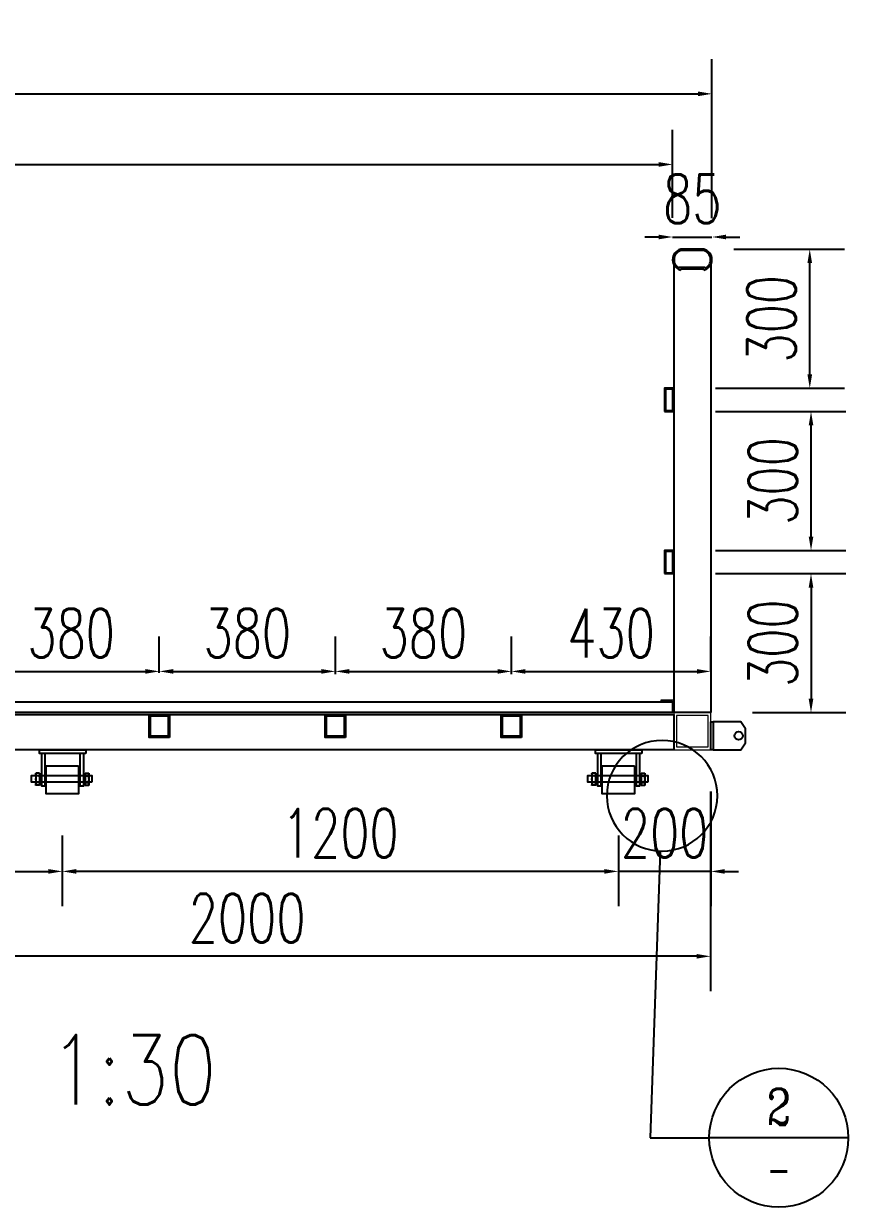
# Model space of a CAD drawing. Header units: millimetres. Extents: x -1471591 to 944464, y -468930 to 547002.
# Drawn here: x -596235 to -594455, y 160622 to 163176 of the extents above; entities that cross this region are included whole.
import ezdxf
from ezdxf.enums import TextEntityAlignment as Align

# ---------------------------------------------------------------- set-up
doc = ezdxf.new("R2010")
doc.units = ezdxf.units.MM
doc.header["$LTSCALE"] = 10
doc.header["$PDMODE"] = 35
for name, color, linetype in [('DIM_IDEN', 3, 'Continuous'), ('PUB_TEXT', 7, 'Continuous'), ('W-STEEL_FRAME钢架', 3, 'Continuous'), ('W-WOOD_FLOOR木地板', 30, 'Continuous')]:
    doc.layers.add(name, color=color, linetype=linetype)
doc.styles.add('_TCH_LABEL', font='COMPLEX', dxfattribs={"bigfont": 'GBCBIG'})
doc.styles.get("Standard").update_dxf_attribs({"font": 'simplex.shx', "width": 0.8, "bigfont": 'hztxt.shx'})
doc.styles.add('STANDARD_T3', font='simplex.shx', dxfattribs={"width": 0.7, "bigfont": 'hztxt.shx'})
doc.dimstyles.new('W&&30', dxfattribs={"dimtxt": 105, "dimasz": 30, "dimexe": 75, "dimexo": 90, "dimgap": 30, "dimtad": 1, "dimdec": 0, "dimzin": 0, "dimdsep": 46, "dimtxsty": 'STANDARD_T3', "dimcen": 0.09, "dimclrd": 1, "dimclre": 1, "dimclrt": 7, "dimazin": 2, "dimtfac": 1, "dimtdec": 0, "dimtix": 1, "dimtmove": 2, "dimatfit": 3, "dimfxl": 0, "dimtolj": 1, "dimtzin": 0, "dimarcsym": 0})

# ---------------------------------------------------------------- blocks, each defined once
blk = doc.blocks.new('*D779')
at = {"layer": 'Defpoints', "color": 0, "transparency": 16777216}
for p in [(-594831.8, 162339.2), (-594535.6, 162339.2), (-594831.8, 162039.2)]:
    blk.add_point(p, dxfattribs=at)
at = {"layer": 'W-STEEL_FRAME钢架', "color": 1, "lineweight": -2, "transparency": 16777216}
for p, q in [((-594741.8, 162339.2), (-594460.6, 162339.2)), ((-594535.6, 162069.2), (-594535.6, 162309.2)), ((-594741.8, 162039.2), (-594460.6, 162039.2))]:
    blk.add_line(p, q, dxfattribs=at)
at = {"layer": 'W-STEEL_FRAME钢架', "color": 1, "transparency": 16777216}
for points in [[(-594540.6, 162309.2), (-594530.6, 162309.2), (-594535.6, 162339.2)], [(-594540.6, 162069.2), (-594530.6, 162069.2), (-594535.6, 162039.2)]]:
    blk.add_solid(points, dxfattribs=at)
at = {"layer": 'W-STEEL_FRAME钢架', "color": 7, "transparency": 16777216, "insert": (-594618.1, 162189.2), "char_height": 105, "attachment_point": 5, "rotation": 90, "style": 'STANDARD_T3'}
blk.add_mtext('\\A1;300', dxfattribs=at)
blk = doc.blocks.new('*D780')
at = {"layer": 'Defpoints', "color": 0, "transparency": 16777216}
for p in [(-594791.8, 162689.2), (-594538.3, 162689.2), (-594831.8, 162389.2)]:
    blk.add_point(p, dxfattribs=at)
at = {"layer": 'W-STEEL_FRAME钢架', "color": 1, "lineweight": -2, "transparency": 16777216}
for p, q in [((-594701.8, 162689.2), (-594463.3, 162689.2)), ((-594538.3, 162419.2), (-594538.3, 162659.2)), ((-594741.8, 162389.2), (-594463.3, 162389.2))]:
    blk.add_line(p, q, dxfattribs=at)
at = {"layer": 'W-STEEL_FRAME钢架', "color": 1, "transparency": 16777216}
for points in [[(-594543.3, 162659.2), (-594533.3, 162659.2), (-594538.3, 162689.2)], [(-594543.3, 162419.2), (-594533.3, 162419.2), (-594538.3, 162389.2)]]:
    blk.add_solid(points, dxfattribs=at)
at = {"layer": 'W-STEEL_FRAME钢架', "color": 7, "transparency": 16777216, "insert": (-594620.8, 162539.2), "char_height": 105, "attachment_point": 5, "rotation": 90, "style": 'STANDARD_T3'}
blk.add_mtext('\\A1;300', dxfattribs=at)
blk = doc.blocks.new('*D784')
at = {"layer": 'Defpoints', "color": 0, "transparency": 16777216}
for p in [(-594749.3, 162715.6), (-594834.3, 162667.3), (-594749.3, 162666.5)]:
    blk.add_point(p, dxfattribs=at)
at = {"layer": 'W-STEEL_FRAME钢架', "color": 1, "lineweight": -2, "transparency": 16777216}
for p, q in [((-594834.3, 162757.3), (-594834.3, 162790.6)), ((-594749.3, 162756.5), (-594749.3, 162790.6)), ((-594864.3, 162715.6), (-594894.3, 162715.6)), ((-594834.3, 162715.6), (-594749.3, 162715.6)), ((-594719.3, 162715.6), (-594689.3, 162715.6))]:
    blk.add_line(p, q, dxfattribs=at)
at = {"layer": 'W-STEEL_FRAME钢架', "color": 1, "transparency": 16777216}
for points in [[(-594864.3, 162720.6), (-594864.3, 162710.6), (-594834.3, 162715.6)], [(-594719.3, 162720.6), (-594719.3, 162710.6), (-594749.3, 162715.6)]]:
    blk.add_solid(points, dxfattribs=at)
at = {"layer": 'W-STEEL_FRAME钢架', "color": 7, "transparency": 16777216, "insert": (-594791.8, 162798.1), "char_height": 105, "attachment_point": 5, "style": 'STANDARD_T3'}
blk.add_mtext('\\A1;85', dxfattribs=at)
blk = doc.blocks.new('*D785')
at = {"layer": 'Defpoints', "color": 0, "transparency": 16777216}
for p in [(-594834.3, 162872.2), (-598669.3, 162667.3), (-594834.3, 162666.7)]:
    blk.add_point(p, dxfattribs=at)
at = {"layer": 'W-STEEL_FRAME钢架', "color": 1, "lineweight": -2, "transparency": 16777216}
for p, q in [((-598669.3, 162757.3), (-598669.3, 162947.2)), ((-594834.3, 162756.7), (-594834.3, 162947.2)), ((-598639.3, 162872.2), (-594864.3, 162872.2))]:
    blk.add_line(p, q, dxfattribs=at)
at = {"layer": 'W-STEEL_FRAME钢架', "color": 1, "transparency": 16777216}
for points in [[(-598639.3, 162877.2), (-598639.3, 162867.2), (-598669.3, 162872.2)], [(-594864.3, 162877.2), (-594864.3, 162867.2), (-594834.3, 162872.2)]]:
    blk.add_solid(points, dxfattribs=at)
at = {"layer": 'W-STEEL_FRAME钢架', "color": 7, "transparency": 16777216, "insert": (-596751.8, 162954.7), "char_height": 105, "attachment_point": 5, "style": 'STANDARD_T3'}
blk.add_mtext('\\A1;3835', dxfattribs=at)
blk = doc.blocks.new('*D726')
at = {"layer": 'Defpoints', "color": 0, "transparency": 16777216}
for p in [(-594749.3, 163024.6), (-598754.3, 162666.7), (-594749.3, 162666.5)]:
    blk.add_point(p, dxfattribs=at)
at = {"layer": 'W-STEEL_FRAME钢架', "color": 1, "lineweight": -2, "transparency": 16777216}
for p, q in [((-598754.3, 162756.7), (-598754.3, 163099.6)), ((-594749.3, 162756.5), (-594749.3, 163099.6)), ((-598724.3, 163024.6), (-594779.3, 163024.6))]:
    blk.add_line(p, q, dxfattribs=at)
at = {"layer": 'W-STEEL_FRAME钢架', "color": 1, "transparency": 16777216}
for points in [[(-598724.3, 163029.6), (-598724.3, 163019.6), (-598754.3, 163024.6)], [(-594779.3, 163029.6), (-594779.3, 163019.6), (-594749.3, 163024.6)]]:
    blk.add_solid(points, dxfattribs=at)
at = {"layer": 'W-STEEL_FRAME钢架', "color": 7, "transparency": 16777216, "insert": (-596751.8, 163107.1), "char_height": 105, "attachment_point": 5, "style": 'STANDARD_T3'}
blk.add_mtext('\\A1;4005', dxfattribs=at)
blk = doc.blocks.new('*D742')
at = {"layer": 'Defpoints', "color": 0, "transparency": 16777216}
for p in [(-594831.8, 161989.2), (-594751.8, 161689.2), (-594535.6, 161689.2)]:
    blk.add_point(p, dxfattribs=at)
at = {"layer": 'W-STEEL_FRAME钢架', "color": 1, "lineweight": -2, "transparency": 16777216}
for p, q in [((-594741.8, 161989.2), (-594460.6, 161989.2)), ((-594535.6, 161959.2), (-594535.6, 161719.2)), ((-594661.8, 161689.2), (-594460.6, 161689.2))]:
    blk.add_line(p, q, dxfattribs=at)
at = {"layer": 'W-STEEL_FRAME钢架', "color": 1, "transparency": 16777216}
for points in [[(-594540.6, 161959.2), (-594530.6, 161959.2), (-594535.6, 161989.2)], [(-594540.6, 161719.2), (-594530.6, 161719.2), (-594535.6, 161689.2)]]:
    blk.add_solid(points, dxfattribs=at)
at = {"layer": 'W-STEEL_FRAME钢架', "color": 7, "transparency": 16777216, "insert": (-594618.1, 161839.2), "char_height": 105, "attachment_point": 5, "rotation": 90, "style": 'STANDARD_T3'}
blk.add_mtext('\\A1;300', dxfattribs=at)
blk = doc.blocks.new('*D1918')
at = {"layer": 'Defpoints', "color": 0, "transparency": 16777216}
for p in [(-594751.8, 161609.2), (-594951.4, 161514.1), (-594951.4, 161346.6)]:
    blk.add_point(p, dxfattribs=at)
at = {"layer": 'W-STEEL_FRAME钢架', "color": 1, "lineweight": -2, "transparency": 16777216}
for p, q in [((-594751.8, 161519.2), (-594751.8, 161271.6)), ((-594951.4, 161424.1), (-594951.4, 161271.6)), ((-594981.4, 161346.6), (-595011.4, 161346.6)), ((-594751.8, 161346.6), (-594951.4, 161346.6)), ((-594721.8, 161346.6), (-594691.8, 161346.6))]:
    blk.add_line(p, q, dxfattribs=at)
at = {"layer": 'W-STEEL_FRAME钢架', "color": 1, "transparency": 16777216}
for points in [[(-594981.4, 161351.6), (-594981.4, 161341.6), (-594951.4, 161346.6)], [(-594721.8, 161351.6), (-594721.8, 161341.6), (-594751.8, 161346.6)]]:
    blk.add_solid(points, dxfattribs=at)
at = {"layer": 'W-STEEL_FRAME钢架', "color": 7, "transparency": 16777216, "insert": (-594851.6, 161429.1), "char_height": 105, "attachment_point": 5, "style": 'STANDARD_T3'}
blk.add_mtext('\\A1;200', dxfattribs=at)
blk = doc.blocks.new('*D1739')
at = {"layer": 'Defpoints', "color": 0, "transparency": 16777216}
for p in [(-596151.4, 161514.1), (-594951.4, 161514.1), (-596151.4, 161346.6)]:
    blk.add_point(p, dxfattribs=at)
at = {"layer": 'W-STEEL_FRAME钢架', "color": 1, "lineweight": -2, "transparency": 16777216}
for p, q in [((-596151.4, 161424.1), (-596151.4, 161271.6)), ((-594951.4, 161424.1), (-594951.4, 161271.6)), ((-594981.4, 161346.6), (-596121.4, 161346.6))]:
    blk.add_line(p, q, dxfattribs=at)
at = {"layer": 'W-STEEL_FRAME钢架', "color": 1, "transparency": 16777216}
for points in [[(-596121.4, 161351.6), (-596121.4, 161341.6), (-596151.4, 161346.6)], [(-594981.4, 161351.6), (-594981.4, 161341.6), (-594951.4, 161346.6)]]:
    blk.add_solid(points, dxfattribs=at)
at = {"layer": 'W-STEEL_FRAME钢架', "color": 7, "transparency": 16777216, "insert": (-595551.4, 161429.1), "char_height": 105, "attachment_point": 5, "style": 'STANDARD_T3'}
blk.add_mtext('\\A1;1200', dxfattribs=at)
blk = doc.blocks.new('*D690')
at = {"layer": 'Defpoints', "color": 0, "transparency": 16777216}
for p in [(-596752.5, 161609.2), (-594752.5, 161609.2), (-596752.5, 161163.4)]:
    blk.add_point(p, dxfattribs=at)
at = {"layer": 'W-STEEL_FRAME钢架', "color": 1, "lineweight": -2, "transparency": 16777216}
for p, q in [((-596752.5, 161519.2), (-596752.5, 161088.4)), ((-594752.5, 161519.2), (-594752.5, 161088.4)), ((-594782.5, 161163.4), (-596722.5, 161163.4))]:
    blk.add_line(p, q, dxfattribs=at)
at = {"layer": 'W-STEEL_FRAME钢架', "color": 1, "transparency": 16777216}
for points in [[(-596722.5, 161168.4), (-596722.5, 161158.4), (-596752.5, 161163.4)], [(-594782.5, 161168.4), (-594782.5, 161158.4), (-594752.5, 161163.4)]]:
    blk.add_solid(points, dxfattribs=at)
at = {"layer": 'W-STEEL_FRAME钢架', "color": 7, "transparency": 16777216, "insert": (-595752.5, 161245.9), "char_height": 105, "attachment_point": 5, "style": 'STANDARD_T3'}
blk.add_mtext('\\A1;2000', dxfattribs=at)
blk = doc.blocks.new('*D692')
at = {"layer": 'Defpoints', "color": 0, "transparency": 16777216}
for p in [(-595942.1, 161778.2), (-596322.1, 161685.2), (-595942.1, 161685.2)]:
    blk.add_point(p, dxfattribs=at)
at = {"layer": 'W-STEEL_FRAME钢架', "color": 1, "lineweight": -2, "transparency": 16777216}
for p, q in [((-596322.1, 161775.2), (-596322.1, 161853.2)), ((-595942.1, 161775.2), (-595942.1, 161853.2)), ((-596292.1, 161778.2), (-595972.1, 161778.2))]:
    blk.add_line(p, q, dxfattribs=at)
at = {"layer": 'W-STEEL_FRAME钢架', "color": 1, "transparency": 16777216}
for points in [[(-596292.1, 161783.2), (-596292.1, 161773.2), (-596322.1, 161778.2)], [(-595972.1, 161783.2), (-595972.1, 161773.2), (-595942.1, 161778.2)]]:
    blk.add_solid(points, dxfattribs=at)
at = {"layer": 'W-STEEL_FRAME钢架', "color": 7, "transparency": 16777216, "insert": (-596132.1, 161860.7), "char_height": 105, "attachment_point": 5, "style": 'STANDARD_T3'}
blk.add_mtext('\\A1;380', dxfattribs=at)
blk = doc.blocks.new('*D693')
at = {"layer": 'Defpoints', "color": 0, "transparency": 16777216}
for p in [(-595562.1, 161778.2), (-595942.1, 161685.2), (-595562.1, 161682.2)]:
    blk.add_point(p, dxfattribs=at)
at = {"layer": 'W-STEEL_FRAME钢架', "color": 1, "lineweight": -2, "transparency": 16777216}
for p, q in [((-595942.1, 161775.2), (-595942.1, 161853.2)), ((-595562.1, 161772.2), (-595562.1, 161853.2)), ((-595912.1, 161778.2), (-595592.1, 161778.2))]:
    blk.add_line(p, q, dxfattribs=at)
at = {"layer": 'W-STEEL_FRAME钢架', "color": 1, "transparency": 16777216}
for points in [[(-595912.1, 161783.2), (-595912.1, 161773.2), (-595942.1, 161778.2)], [(-595592.1, 161783.2), (-595592.1, 161773.2), (-595562.1, 161778.2)]]:
    blk.add_solid(points, dxfattribs=at)
at = {"layer": 'W-STEEL_FRAME钢架', "color": 7, "transparency": 16777216, "insert": (-595752.1, 161860.7), "char_height": 105, "attachment_point": 5, "style": 'STANDARD_T3'}
blk.add_mtext('\\A1;380', dxfattribs=at)
blk = doc.blocks.new('*D694')
at = {"layer": 'Defpoints', "color": 0, "transparency": 16777216}
for p in [(-595182.1, 161778.2), (-595562.1, 161682.2), (-595182.1, 161682.2)]:
    blk.add_point(p, dxfattribs=at)
at = {"layer": 'W-STEEL_FRAME钢架', "color": 1, "lineweight": -2, "transparency": 16777216}
for p, q in [((-595562.1, 161772.2), (-595562.1, 161853.2)), ((-595182.1, 161772.2), (-595182.1, 161853.2)), ((-595532.1, 161778.2), (-595212.1, 161778.2))]:
    blk.add_line(p, q, dxfattribs=at)
at = {"layer": 'W-STEEL_FRAME钢架', "color": 1, "transparency": 16777216}
for points in [[(-595532.1, 161783.2), (-595532.1, 161773.2), (-595562.1, 161778.2)], [(-595212.1, 161783.2), (-595212.1, 161773.2), (-595182.1, 161778.2)]]:
    blk.add_solid(points, dxfattribs=at)
at = {"layer": 'W-STEEL_FRAME钢架', "color": 7, "transparency": 16777216, "insert": (-595372.1, 161860.7), "char_height": 105, "attachment_point": 5, "style": 'STANDARD_T3'}
blk.add_mtext('\\A1;380', dxfattribs=at)
blk = doc.blocks.new('*D727')
at = {"layer": 'Defpoints', "color": 0, "transparency": 16777216}
for p in [(-594751.8, 161778.2), (-594751.8, 161689.2), (-595182.1, 161682.2)]:
    blk.add_point(p, dxfattribs=at)
at = {"layer": 'W-STEEL_FRAME钢架', "color": 1, "lineweight": -2, "transparency": 16777216}
for p, q in [((-595182.1, 161772.2), (-595182.1, 161853.2)), ((-594751.8, 161779.2), (-594751.8, 161853.2)), ((-595152.1, 161778.2), (-594781.8, 161778.2))]:
    blk.add_line(p, q, dxfattribs=at)
at = {"layer": 'W-STEEL_FRAME钢架', "color": 1, "transparency": 16777216}
for points in [[(-595152.1, 161783.2), (-595152.1, 161773.2), (-595182.1, 161778.2)], [(-594781.8, 161783.2), (-594781.8, 161773.2), (-594751.8, 161778.2)]]:
    blk.add_solid(points, dxfattribs=at)
at = {"layer": 'W-STEEL_FRAME钢架', "color": 7, "transparency": 16777216, "insert": (-594967, 161860.7), "char_height": 105, "attachment_point": 5, "style": 'STANDARD_T3'}
blk.add_mtext('\\A1;430', dxfattribs=at)
blk = doc.blocks.new('*U684')
for p, q in [((-50.2, -3), (-58.2, -3)), ((-58.2, -3), (-58.2, -29.3)), ((-50.2, -8.9), (-58.2, -8.9)), ((-50.2, -22.9), (-58.2, -22.9)), ((-50.2, -3), (-50.2, -29.3)), ((47.8, -3), (55.8, -3)), ((47.8, -3), (47.8, -29.3)), ((47.8, -8.9), (55.8, -8.9)), ((47.8, -22.9), (55.8, -22.9)), ((55.8, -3), (55.8, -29.3)), ((-50.2, -29.3), (-58.2, -29.3)), ((47.8, -29.3), (55.8, -29.3))]:
    blk.add_line(p, q)
for points in [[(-51.8, 39.5), (48.2, 39.5), (48.2, 47.5), (-51.8, 47.5)], [(-39.3, 39.5), (-39.3, -30.5), (-47.3, -30.5), (-47.3, 39.5)], [(43.7, 39.5), (43.7, -30.5), (35.7, -30.5), (35.7, 39.5)], [(-36.2, 12.5), (-36.2, -47.5), (33.8, -47.5), (33.8, 12.5)], [(-65, -22.2), (65, -22.2), (65, -8.2), (-65, -8.2)]]:
    blk.add_lwpolyline(points, close=True)
for centre, radius, start, end in [((-35.2, -2.9), 23, 180.1959, 195.0923), ((-27, -15.9), 31.1, 167.0507, 192.9493), ((-35.2, -28.9), 23, 164.9077, 181.1688), ((-73.1, -2.9), 23, 344.9077, 359.8041), ((-81.3, -15.9), 31.1, 347.0507, 12.9493), ((-73.1, -28.9), 23, 358.8312, 15.0923), ((70.8, -2.9), 23, 180.1959, 195.0923), ((79, -15.9), 31.1, 167.0507, 192.9493), ((70.8, -28.9), 23, 164.9077, 181.1688), ((32.9, -2.9), 23, 344.9077, 359.8041), ((24.7, -15.9), 31.1, 347.0507, 12.9493), ((32.9, -28.9), 23, 358.8312, 15.0923)]:
    blk.add_arc(centre, radius, start, end)
blk = doc.blocks.new('*U685')
at = {"color": 0, "linetype": 'ByBlock', "lineweight": -2}
for p in [(0, 0), (1200, 0)]:
    blk.add_blockref('*U684', p, dxfattribs=at)
blk = doc.blocks.new('*U688')
for points in [[(-22, -25), (22, -25), (22, 25), (-22, 25)], [(-19, -22), (19, -22), (19, 22), (-19, 22)]]:
    blk.add_lwpolyline(points, close=True)
blk = doc.blocks.new('*U689')
at = {"color": 0, "linetype": 'ByBlock', "lineweight": -2}
for p in [(0, 0), (380, 0), (760, 0), (1140, 0)]:
    blk.add_blockref('*U688', p, dxfattribs=at)
blk = doc.blocks.new('*D1740')
at = {"layer": 'Defpoints', "color": 0, "transparency": 16777216}
for p in [(-597352.2, 161514.1), (-596151.4, 161514.1), (-596151.4, 161346.6)]:
    blk.add_point(p, dxfattribs=at)
at = {"layer": 'W-STEEL_FRAME钢架', "color": 1, "lineweight": -2, "transparency": 16777216}
for p, q in [((-597352.2, 161424.1), (-597352.2, 161271.6)), ((-596151.4, 161424.1), (-596151.4, 161271.6)), ((-597322.2, 161346.6), (-596181.4, 161346.6))]:
    blk.add_line(p, q, dxfattribs=at)
at = {"layer": 'W-STEEL_FRAME钢架', "color": 1, "transparency": 16777216}
for points in [[(-597322.2, 161351.6), (-597322.2, 161341.6), (-597352.2, 161346.6)], [(-596181.4, 161351.6), (-596181.4, 161341.6), (-596151.4, 161346.6)]]:
    blk.add_solid(points, dxfattribs=at)
at = {"layer": 'W-STEEL_FRAME钢架', "color": 7, "transparency": 16777216, "insert": (-596751.8, 161429.1), "char_height": 105, "attachment_point": 5, "style": 'STANDARD_T3'}
blk.add_mtext('\\A1;1200', dxfattribs=at)

msp = doc.modelspace()

# ---------------------------------------------------------------- linework, layer by layer
at = {"color": 0}
for p, q in [((-594766.8, 162689.2), (-594816.8, 162689.2)), ((-594819.8, 162648.4), (-594819.8, 162650.2)), ((-594816.8, 162644.2), (-594816.8, 162647.2)), ((-594766.8, 162644.2), (-594766.8, 162647.2)), ((-594763.8, 162648.4), (-594763.8, 162650.2))]:
    msp.add_line(p, q, dxfattribs=at)
for p, q in [((-594831.8, 162656.2), (-594831.8, 161689.2)), ((-594751.8, 162656.2), (-594751.8, 161689.2)), ((-594751.8, 161689.2), (-594831.8, 161689.2))]:
    msp.add_line(p, q)
for points in [[(-594766.8, 162689.2), (-594816.8, 162689.2)], [(-594766.8, 162686.2), (-594816.8, 162686.2)], [(-594819.8, 162650.2), (-594763.8, 162650.2)], [(-594816.8, 162647.2), (-594766.8, 162647.2)]]:
    msp.add_lwpolyline(points, dxfattribs=at)
at = {"color": 4}
for points in [[(-594851.8, 162339.2), (-594831.8, 162339.2), (-594831.8, 162389.2), (-594851.8, 162389.2)], [(-594849.8, 162341.2), (-594833.8, 162341.2), (-594833.8, 162387.2), (-594849.8, 162387.2)], [(-594851.8, 161989.2), (-594831.8, 161989.2), (-594831.8, 162039.2), (-594851.8, 162039.2)], [(-594849.8, 161991.2), (-594833.8, 161991.2), (-594833.8, 162037.2), (-594849.8, 162037.2)]]:
    msp.add_lwpolyline(points, close=True, dxfattribs=at)
at = {"color": 1, "lineweight": 5}
msp.add_lwpolyline([(-594859.3, 161717.2), (-594831.8, 161717.2), (-594831.8, 161692.2), (-594834.8, 161692.2), (-594834.8, 161714.2), (-594859.3, 161714.2)], close=True, dxfattribs=at)
at = {"color": 3, "lineweight": 5}
for points in [[(-594751.8, 161689.2), (-594831.8, 161689.2), (-594831.8, 161609.2), (-594751.8, 161609.2)], [(-594757.8, 161683.2), (-594825.8, 161683.2), (-594825.8, 161615.2), (-594757.8, 161615.2)]]:
    msp.add_lwpolyline(points, close=True, dxfattribs=at)
for points in [[(-596671.8, 161685.2), (-594831.8, 161685.2), (-594831.8, 161609.2), (-596671.8, 161609.2)], [(-594746.8, 161609.2), (-594751.8, 161609.2), (-594751.8, 161669.2), (-594746.8, 161669.2)], [(-594746.8, 161609.2), (-594686.8, 161609.2), (-594676.8, 161624.2), (-594676.8, 161654.2), (-594686.8, 161669.2), (-594746.8, 161669.2)]]:
    msp.add_lwpolyline(points, close=True)
msp.add_circle((-594691.8, 161639.2), 9)
at = {"color": 0}
for centre, radius, start, end in [((-594811.1, 162666.7), 23.2, 104.25, 255.75), ((-594810.9, 162666.7), 20.4, 106.7318, 244.2004), ((-594772.5, 162666.7), 23.2, 284.25, 75.75), ((-594772.7, 162666.7), 20.4, 295.7996, 73.2682)]:
    msp.add_arc(centre, radius, start, end, dxfattribs=at)
at = {"layer": 'DIM_IDEN'}
for p, q in [((-594861.1, 161390.7), (-594882.4, 160771.7)), ((-594882.4, 160771.7), (-594755.1, 160771.7)), ((-594455.1, 160771.7), (-594755.1, 160771.7))]:
    msp.add_line(p, q, dxfattribs=at)
msp.add_lwpolyline([(-594737.7, 161509.9, 1), (-594976.4, 161509.9, 1)], format="xyb", close=True, dxfattribs=at)
msp.add_circle((-594605.1, 160771.7), 150, dxfattribs=at)
at = {"layer": 'W-WOOD_FLOOR木地板'}
msp.add_lwpolyline([(-598663.8, 161712.2), (-594834.8, 161712.2), (-594834.8, 161689.2), (-598663.8, 161689.2)], close=True, dxfattribs=at)

# ---------------------------------------------------------------- block references
at = {"xscale": -1}
for name, p in [('*U689', (-595182.1, 161660.2)), ('*U685', (-594952.5, 161561.7))]:
    msp.add_blockref(name, p, dxfattribs=at)

# ---------------------------------------------------------------- texts
at = {"layer": 'PUB_TEXT', "color": 7, "width": 0.8}
msp.add_text('1:30', height=150, dxfattribs=at).set_placement((-596178.4, 160843.5))
at = {"layer": 'PUB_TEXT', "color": 7, "style": '_TCH_LABEL'}
msp.add_text('2', height=78.3, dxfattribs=at).set_placement((-594631.2, 160799.4), (-594579, 160799.4), align=Align.FIT)
at = {"layer": 'PUB_TEXT', "color": 7, "style": '_TCH_LABEL', "width": 0.777778}
msp.add_text('-', height=78.3, dxfattribs=at).set_placement((-594631.2, 160665.6), (-594579, 160665.6), align=Align.FIT)

# ---------------------------------------------------------------- dimensions: what is measured, and where the dimension line sits
at = {"layer": 'W-STEEL_FRAME钢架'}
for base, p1, p2, picture, middle in [((-594749.3, 163024.6), (-598754.3, 162666.7), (-594749.3, 162666.5), '*D726', (-596751.8, 163107.1)), ((-594834.3, 162872.2), (-598669.3, 162667.3), (-594834.3, 162666.7), '*D785', (-596751.8, 162954.7)), ((-594749.3, 162715.6), (-594834.3, 162667.3), (-594749.3, 162666.5), '*D784', (-594791.8, 162798.1)), ((-595942.1, 161778.2), (-596322.1, 161685.2), (-595942.1, 161685.2), '*D692', (-596132.1, 161860.7)), ((-595562.1, 161778.2), (-595942.1, 161685.2), (-595562.1, 161682.2), '*D693', (-595752.1, 161860.7)), ((-595182.1, 161778.2), (-595562.1, 161682.2), (-595182.1, 161682.2), '*D694', (-595372.1, 161860.7)), ((-594751.8, 161778.2), (-595182.1, 161682.2), (-594751.8, 161689.2), '*D727', (-594967, 161860.7))]:
    dim = msp.add_linear_dim(base=base, p1=p1, p2=p2, dimstyle='W&&30', dxfattribs=at)
    dim.commit()
    dim.dimension.update_dxf_attribs({"geometry": picture, "text_midpoint": middle})
for base, p1, p2, angle, picture, middle in [((-594538.3, 162689.2), (-594831.8, 162389.2), (-594791.8, 162689.2), 90, '*D780', (-594620.8, 162539.2)), ((-594535.6, 162339.2), (-594831.8, 162039.2), (-594831.8, 162339.2), 90, '*D779', (-594618.1, 162189.2)), ((-594535.6, 161689.2), (-594831.8, 161989.2), (-594751.8, 161689.2), 90, '*D742', (-594618.1, 161839.2)), ((-596752.5, 161163.4), (-594752.5, 161609.2), (-596752.5, 161609.2), 180, '*D690', (-595752.5, 161245.9)), ((-594951.4, 161346.6), (-594751.8, 161609.2), (-594951.4, 161514.1), 180, '*D1918', (-594851.6, 161429.1)), ((-596151.4, 161346.6), (-594951.4, 161514.1), (-596151.4, 161514.1), 180, '*D1739', (-595551.4, 161429.1))]:
    dim = msp.add_linear_dim(base=base, p1=p1, p2=p2, angle=angle, dimstyle='W&&30', dxfattribs=at)
    dim.commit()
    dim.dimension.update_dxf_attribs({"geometry": picture, "text_midpoint": middle})
dim = msp.add_linear_dim(base=(-596151.4, 161346.6), p1=(-597352.2, 161514.1), p2=(-596151.4, 161514.1), text='1200', dimstyle='W&&30', dxfattribs=at)
dim.commit()
dim.dimension.update_dxf_attribs({"geometry": '*D1740', "text_midpoint": (-596751.8, 161429.1)})

doc.saveas('drawing.dxf')
